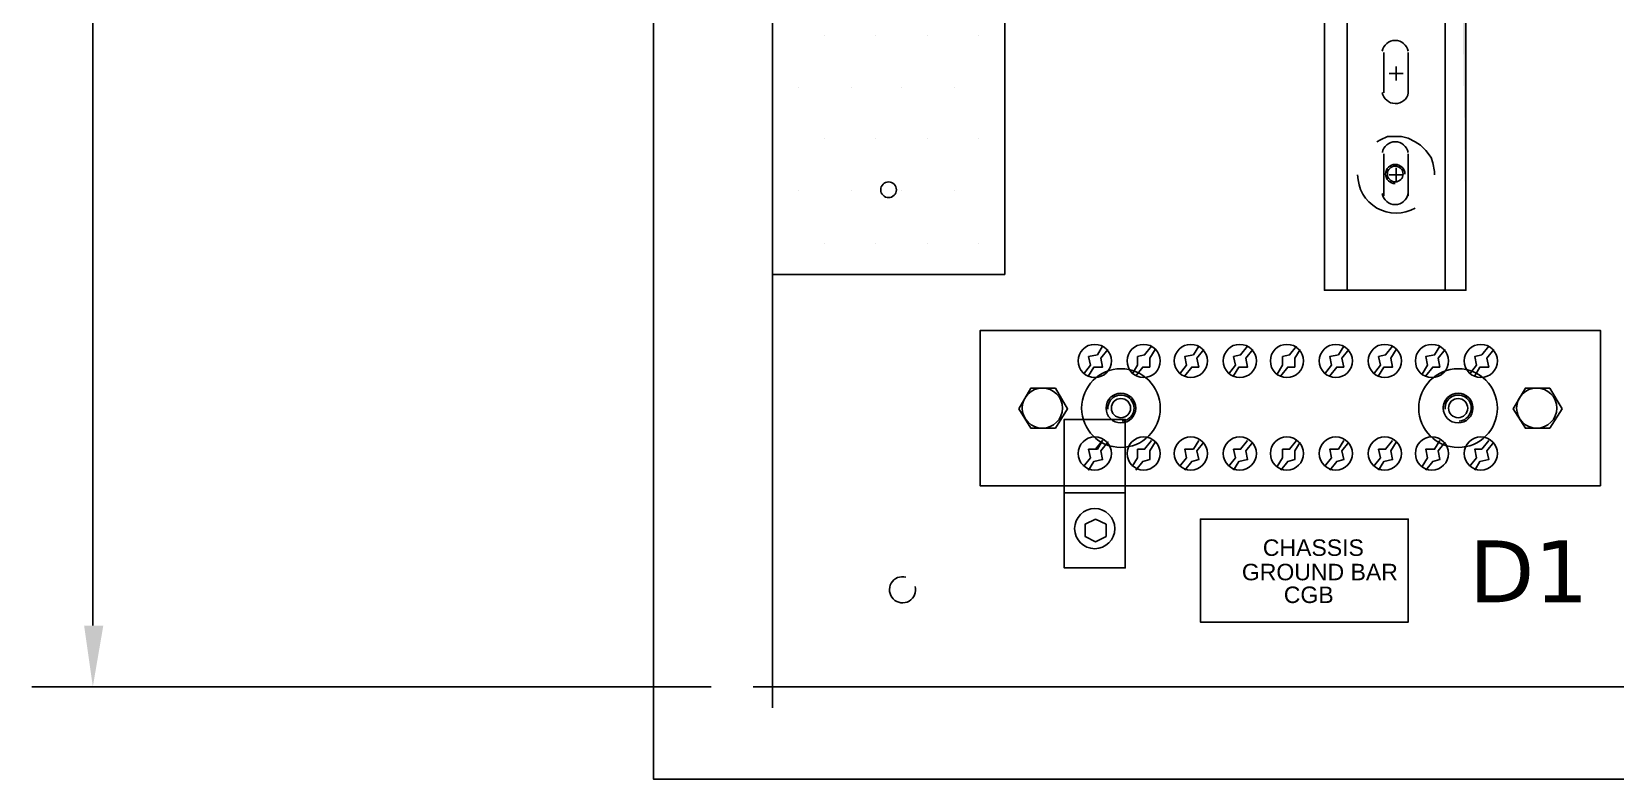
# Model space of a CAD drawing. Extents: x 4719 to 8938, y 1800 to 4482.
# Drawn here: x 6397.9 to 6781.7, y 3079.9 to 3261.1 of the extents above; entities that cross this region are included whole.
import ezdxf

# ---------------------------------------------------------------- set-up
doc = ezdxf.new("R2010")
doc.units = 0
doc.header["$LTSCALE"] = 10
doc.header["$MEASUREMENT"] = 0
doc.layers.add('G02-1-PRDXXXX-E-MRIO-01-P01-01$0$ANNOTATION', color=7, linetype='Continuous')
doc.styles.add('G02-1-PRDXXXX-E-MRIO-01-P01-01$0$PDF Swiss721BT-BoldCondensed', font='arial.ttf')
doc.styles.add('G02-1-PRDXXXX-E-MRIO-01-P01-01$0$PDF Verdana', font='verdana.ttf')

# ---------------------------------------------------------------- blocks, each defined once
blk = doc.blocks.new('G02-1-PRDXXXX-E-MRIO-01-P01-01$0$DV-54809-ZX-350-001')
at = {"layer": 'G02-1-PRDXXXX-E-MRIO-01-P01-01$0$ANNOTATION', "lineweight": 25}
for points in [[(1829.76, 2462.3), (2716.27, 2462.3), (2716.27, 1279.86), (1829.76, 1279.86)], [(1858.55, 1302.3), (2686.21, 1302.3), (2686.21, 2440.29), (1858.55, 2440.29)], [(1914.85, 1922.94), (1858.55, 1922.94), (1858.55, 1402.21), (1914.85, 1402.21)], [(1858.55, 1922.94), (1858.55, 1402.21), (1914.85, 1402.21), (1914.85, 1922.94)], [(2009.69, 1398.4), (2026.62, 1398.4), (2026.62, 1882.72), (2021.54, 1882.72), (2021.54, 1398.4), (2021.54, 1882.72), (2009.69, 1882.72), (1997.83, 1882.72), (1997.83, 1398.4), (1997.83, 1882.72), (1992.33, 1882.72), (1992.33, 1398.4)], [(2026.62, 1398.4), (2026.62, 1882.72), (2021.54, 1882.72), (2021.54, 1398.4), (2021.54, 1882.72), (1997.83, 1882.72), (1997.83, 1398.4), (1997.83, 1882.72), (1992.33, 1882.72), (1992.33, 1398.4)], [(2059.22, 1350.98), (2059.22, 1388.66), (1908.93, 1388.66), (1908.93, 1350.98)], [(1918.24, 1369.61), (1921.2, 1374.69), (1927.13, 1374.69), (1930.09, 1369.61), (1927.13, 1364.95), (1921.2, 1364.95)], [(2049.91, 1369.61), (2046.94, 1374.69), (2041.01, 1374.69), (2038.05, 1369.61), (2041.01, 1364.95), (2046.94, 1364.95)], [(1944.07, 1331.08), (1944.07, 1367.07), (1929.25, 1367.07), (1929.25, 1331.08)], [(1929.25, 1331.08), (1944.07, 1331.08), (1944.07, 1367.07), (1929.25, 1367.07)], [(1933.9, 1355.64), (1935.6, 1357.76), (1935.17, 1359.87), (1937.29, 1359.87), (1938.56, 1361.99), (1936.87, 1359.87), (1935.17, 1359.87), (1935.6, 1357.76)], [(1938.14, 1359.45), (1938.56, 1357.33), (1936.44, 1356.91), (1935.17, 1354.79), (1936.44, 1356.91), (1938.56, 1357.33), (1938.14, 1359.45), (1939.83, 1361.57)], [(1936.87, 1342.94), (1934.33, 1341.67), (1934.33, 1338.71), (1936.87, 1337.44), (1939.41, 1338.71), (1939.41, 1341.67)], [(1962.27, 1317.96), (2012.65, 1317.96), (2012.65, 1342.94), (1962.27, 1342.94), (1962.27, 1317.96), (2012.65, 1317.96), (2012.65, 1342.94), (1962.27, 1342.94)]]:
    blk.add_lwpolyline(points, close=True, dxfattribs=at)
for points in [[(1693.86, 1317.11), (1693.86, 1815.83)], [(1871.25, 1460.21), (1871.25, 1460.21)], [(1883.52, 1460.21), (1883.52, 1460.21)], [(1896.23, 1460.21), (1896.23, 1460.21)], [(1908.5, 1460.21), (1908.5, 1460.21)], [(2006.72, 1455.98), (2006.72, 1446.24)], [(2007.99, 1450.9), (2011.38, 1450.9)], [(2009.69, 1449.2), (2009.69, 1452.59)], [(1864.9, 1447.51), (1864.9, 1447.51)], [(1877.6, 1447.51), (1877.6, 1447.51)], [(1889.88, 1447.51), (1889.88, 1447.51)], [(1902.58, 1447.51), (1902.58, 1447.51)], [(1914.85, 1447.51), (1914.85, 1447.51)], [(2019, 1426.34), (2019, 1427.19), (2018.58, 1429.3), (2018.15, 1430.57), (2016.88, 1432.27), (2015.61, 1433.54), (2014.34, 1434.38), (2012.65, 1435.23), (2010.96, 1435.65), (2009.26, 1435.65), (2007.57, 1435.65), (2005.88, 1434.81), (2005.03, 1434.38)], [(1871.25, 1435.23), (1871.25, 1435.23)], [(1883.52, 1435.23), (1883.52, 1435.23)], [(1896.23, 1435.23), (1896.23, 1435.23)], [(1908.5, 1435.23), (1908.5, 1435.23)], [(2006.72, 1431.42), (2006.72, 1421.26)], [(2009.69, 1424.65), (2009.69, 1428.03)], [(2012.65, 1421.26), (2012.65, 1431.42)], [(2007.99, 1426.34), (2011.38, 1426.34)], [(1864.9, 1422.53), (1864.9, 1422.53)], [(1877.6, 1422.53), (1877.6, 1422.53)], [(1889.88, 1422.53), (1889.88, 1422.53)], [(1902.58, 1422.53), (1902.58, 1422.53)], [(1914.85, 1422.53), (1914.85, 1422.53)], [(1871.25, 1409.83), (1871.25, 1409.83)], [(1883.52, 1409.83), (1883.52, 1409.83)], [(1896.23, 1409.83), (1896.23, 1409.83)], [(1908.5, 1409.83), (1908.5, 1409.83)], [(1938.56, 1384.85), (1937.29, 1382.73), (1935.17, 1382.31), (1935.6, 1380.19), (1933.9, 1378.08)], [(1935.17, 1377.65), (1936.44, 1379.77), (1938.56, 1379.77), (1938.14, 1381.89), (1939.83, 1384)], [(1950.42, 1384.85), (1948.72, 1382.73), (1947.03, 1382.31), (1947.03, 1380.19), (1945.76, 1378.08)], [(1946.61, 1377.65), (1948.3, 1379.77), (1949.99, 1379.77), (1949.99, 1381.89), (1951.26, 1384)], [(1961.85, 1384.85), (1960.58, 1382.73), (1958.46, 1382.31), (1958.88, 1380.19), (1957.19, 1378.08)], [(1958.46, 1377.65), (1960.15, 1379.77), (1961.85, 1379.77), (1961.42, 1381.89), (1963.12, 1384)], [(1973.7, 1384.85), (1972.01, 1382.73), (1970.31, 1382.31), (1970.74, 1380.19), (1969.04, 1378.08)], [(1970.31, 1377.65), (1971.58, 1379.77), (1973.7, 1379.77), (1973.28, 1381.89), (1974.97, 1384)], [(1985.55, 1384.85), (1983.86, 1382.73), (1982.17, 1382.31), (1982.17, 1380.19), (1980.9, 1378.08)], [(1981.74, 1377.65), (1983.44, 1379.77), (1985.13, 1379.77), (1985.13, 1381.89), (1986.4, 1384)], [(1996.99, 1384.85), (1995.72, 1382.73), (1993.6, 1382.31), (1994.02, 1380.19), (1992.33, 1378.08)], [(1993.6, 1377.65), (1995.29, 1379.77), (1996.99, 1379.77), (1996.56, 1381.89), (1998.26, 1384)], [(2008.84, 1384.85), (2007.15, 1382.73), (2005.45, 1382.31), (2005.88, 1380.19), (2004.18, 1378.08)], [(2005.45, 1377.65), (2006.72, 1379.77), (2008.84, 1379.77), (2008.42, 1381.89), (2009.69, 1384)], [(2020.27, 1384.85), (2019, 1382.73), (2016.88, 1382.31), (2017.31, 1380.19), (2016.04, 1378.08)], [(2016.88, 1377.65), (2018.58, 1379.77), (2020.27, 1379.77), (2019.85, 1381.89), (2021.54, 1384)], [(2032.12, 1384.85), (2030.43, 1382.73), (2028.74, 1382.31), (2029.16, 1380.19), (2027.47, 1378.08)], [(2028.74, 1377.65), (2030.01, 1379.77), (2032.12, 1379.77), (2031.7, 1381.89), (2033.39, 1384)], [(1950.42, 1361.99), (1948.72, 1359.87), (1947.03, 1359.87), (1947.03, 1357.76), (1945.76, 1355.64)], [(1946.61, 1354.79), (1948.3, 1356.91), (1949.99, 1357.33), (1949.99, 1359.45), (1951.26, 1361.57)], [(1961.85, 1361.99), (1960.58, 1359.87), (1958.46, 1359.87), (1958.88, 1357.76), (1957.19, 1355.64)], [(1958.46, 1354.79), (1960.15, 1356.91), (1961.85, 1357.33), (1961.42, 1359.45), (1963.12, 1361.57)], [(1973.7, 1361.99), (1972.01, 1359.87), (1970.31, 1359.87), (1970.74, 1357.76), (1969.04, 1355.64)], [(1970.31, 1354.79), (1971.58, 1356.91), (1973.7, 1357.33), (1973.28, 1359.45), (1974.97, 1361.57)], [(1985.55, 1361.99), (1983.86, 1359.87), (1982.17, 1359.87), (1982.17, 1357.76), (1980.9, 1355.64)], [(1981.74, 1354.79), (1983.44, 1356.91), (1985.13, 1357.33), (1985.13, 1359.45), (1986.4, 1361.57)], [(1996.99, 1361.99), (1995.72, 1359.87), (1993.6, 1359.87), (1994.02, 1357.76), (1992.33, 1355.64)], [(1993.6, 1354.79), (1995.29, 1356.91), (1996.99, 1357.33), (1996.56, 1359.45), (1998.26, 1361.57)], [(2008.84, 1361.99), (2007.15, 1359.87), (2005.45, 1359.87), (2005.88, 1357.76), (2004.18, 1355.64)], [(2005.45, 1354.79), (2006.72, 1356.91), (2008.84, 1357.33), (2008.42, 1359.45), (2009.69, 1361.57)], [(2020.27, 1361.99), (2019, 1359.87), (2016.88, 1359.87), (2017.31, 1357.76), (2016.04, 1355.64)], [(2016.88, 1354.79), (2018.58, 1356.91), (2020.27, 1357.33), (2019.85, 1359.45), (2021.54, 1361.57)], [(2032.12, 1361.99), (2030.43, 1359.87), (2028.74, 1359.87), (2029.16, 1357.76), (2027.47, 1355.64)], [(2028.74, 1354.79), (2030.01, 1356.91), (2032.12, 1357.33), (2031.7, 1359.45), (2033.39, 1361.57)], [(1944.07, 1349.29), (1929.25, 1349.29)], [(1858.55, 1297.22), (1858.55, 1307.38)], [(1843.73, 1302.3), (1679.04, 1302.3)], [(1853.89, 1302.3), (1863.63, 1302.3)]]:
    blk.add_lwpolyline(points, dxfattribs=at)
blk.add_lwpolyline([(2006.35, 1446.34, 0.845377), (2012.65, 1446.24), (2012.65, 1455.98)], format="xyb", dxfattribs=at)
at = {"layer": 'G02-1-PRDXXXX-E-MRIO-01-P01-01$0$ANNOTATION', "color": 7, "lineweight": 0, "true_color": 0xffffff}
for points in [[(1929.25, 1331.08), (1944.07, 1331.08)], [(1962.27, 1317.96), (2012.65, 1317.96)]]:
    blk.add_lwpolyline(points, dxfattribs=at)
at = {"layer": 'G02-1-PRDXXXX-E-MRIO-01-P01-01$0$ANNOTATION', "lineweight": 25}
for centre, radius in [((2009.48, 1426.55), 1.91), ((1886.7, 1422.74), 1.91), ((1936.66, 1381.25), 4.02), ((1948.51, 1381.25), 4.02), ((1959.94, 1381.25), 4.02), ((1971.8, 1381.25), 4.02), ((1983.23, 1381.25), 4.02), ((1995.08, 1381.25), 4.02), ((2006.94, 1381.25), 4.02), ((2018.37, 1381.25), 4.02), ((2030.22, 1381.25), 4.02), ((1943.01, 1369.82), 9.53), ((2024.71, 1369.82), 9.53), ((1923.96, 1369.82), 4.87), ((2043.77, 1369.82), 4.87), ((1943.01, 1369.82), 3.6), ((1943.01, 1369.82), 2.33), ((2024.71, 1369.82), 3.6), ((2024.71, 1369.82), 2.33), ((1936.66, 1358.82), 4.02), ((1936.66, 1358.82), 4.02), ((1948.51, 1358.82), 4.02), ((1959.94, 1358.82), 4.02), ((1971.8, 1358.82), 4.02), ((1983.23, 1358.82), 4.02), ((1995.08, 1358.82), 4.02), ((2006.94, 1358.82), 4.02), ((2018.37, 1358.82), 4.02), ((2030.22, 1358.82), 4.02), ((1936.66, 1340.61), 4.87)]:
    blk.add_circle(centre, radius, dxfattribs=at)
for centre, radius, start, end in [((2009.47, 1455.76), 3.18, 10.0496, 169.9511), ((2009.48, 1431.21), 3.17, 9.9997, 170.001), ((2009.48, 1426.55), 2.33, 359.9446, 269.9411), ((2009.69, 1426.38), 9.32, 180.2302, 299.9068), ((2009.47, 1422.32), 3.17, 189.5704, 350.4145), ((1943.01, 1369.82), 3.17, 274.9231, 185.019), ((2024.71, 1369.82), 3.6, 6.5337, 173.5543), ((2024.72, 1369.82), 3.17, 274.949, 185.0837), ((1890.08, 1325.8), 3.17, 74.9183, 15.1102)]:
    blk.add_arc(centre, radius, start, end, dxfattribs=at)
at = {"layer": 'G02-1-PRDXXXX-E-MRIO-01-P01-01$0$ANNOTATION', "color": 7, "true_color": 0xffffff, "transparency": 33554559}
blk.add_solid([(2026.62, 1398.4), (2026.62, 1882.72), (2021.54, 1882.72)], dxfattribs=at)
at = {"layer": 'G02-1-PRDXXXX-E-MRIO-01-P01-01$0$ANNOTATION', "transparency": 33554559}
blk.add_solid([(1691.74, 1317.11), (1696.4, 1317.11), (1693.86, 1302.3)], dxfattribs=at)
at = {"layer": 'G02-1-PRDXXXX-E-MRIO-01-P01-01$0$ANNOTATION', "attachment_point": 4}
for s, insert, char_height, style in [('CHASSIS', (1977.39, 1335.98), 3.993, 'G02-1-PRDXXXX-E-MRIO-01-P01-01$0$PDF Swiss721BT-BoldCondensed'), ('D1', (2027.34, 1330.25), 15.016, 'G02-1-PRDXXXX-E-MRIO-01-P01-01$0$PDF Verdana'), ('GROUND BAR', (1972.31, 1330.06), 3.993, 'G02-1-PRDXXXX-E-MRIO-01-P01-01$0$PDF Swiss721BT-BoldCondensed'), ('CGB', (1982.47, 1324.55), 3.993, 'G02-1-PRDXXXX-E-MRIO-01-P01-01$0$PDF Swiss721BT-BoldCondensed')]:
    blk.add_mtext(s, dxfattribs=dict(at, insert=insert, char_height=char_height, style=style))

msp = doc.modelspace()

# ---------------------------------------------------------------- block references
msp.add_blockref('G02-1-PRDXXXX-E-MRIO-01-P01-01$0$DV-54809-ZX-350-001', (4718.87, 1800))

doc.saveas('drawing.dxf')
